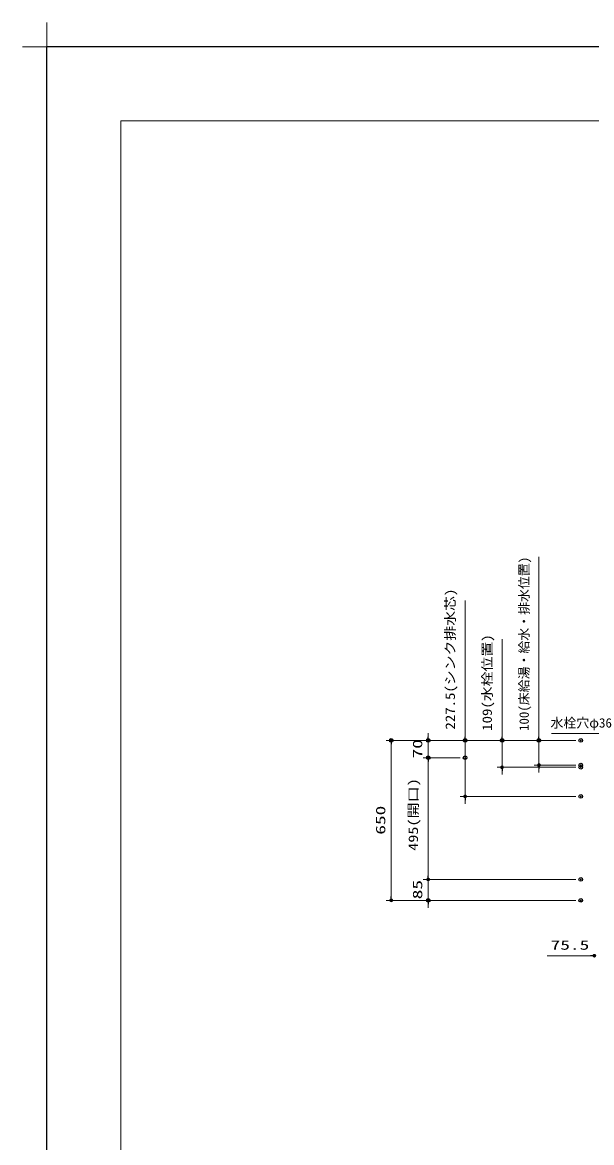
# Model space of a CAD drawing. Units: millimetres, scale not verified. Extents: x -9797 to 9797, y -4555 to 4555.
# Drawn here: x -9797 to -7485, y 0 to 4555 of the extents above; entities that cross this region are included whole.
import ezdxf
from ezdxf.enums import TextEntityAlignment as Align

# ---------------------------------------------------------------- set-up
doc = ezdxf.new("R2010")
doc.units = ezdxf.units.MM
doc.header["$LTSCALE"] = 30
doc.header["$PDMODE"] = 32
doc.header["$PDSIZE"] = 15
for name, color, linetype, lineweight in [('0-1_0', 7, 'Continuous', 25), ('0-3_寸法ﾚｲﾔｰ', 30, 'Continuous', 13), ('0-4_DEFPOINTS', 7, 'Continuous', 25), ('0-6_図面枠', 3, 'Continuous', 15), ('0-9_一般', 7, 'Continuous', 5)]:
    doc.layers.add(name, color=color, linetype=linetype, lineweight=lineweight)
doc.styles.add('ＭＳ ゴシック', font='')
doc.styles.get('ＭＳ ゴシック').set_extended_font_data('MS Gothic')

# ---------------------------------------------------------------- blocks, each defined once
blk = doc.blocks.new('_DOT')
at = {"layer": '0-1_0', "color": 30}
blk.add_line((-15, 0), (-30, 0), dxfattribs=at)
for points in [[(0, 0), (-15, 0), (-14.88, 1.88)], [(0, 0), (-14.88, -1.88), (-15, 0)], [(0, 0), (-14.88, 1.88), (-14.53, 3.73)], [(0, 0), (-14.53, -3.73), (-14.88, -1.88)], [(0, 0), (-14.53, 3.73), (-13.95, 5.52)], [(0, 0), (-13.95, -5.52), (-14.53, -3.73)], [(0, 0), (-13.95, 5.52), (-13.14, 7.23)], [(0, 0), (-13.14, -7.23), (-13.95, -5.52)], [(0, 0), (-13.14, 7.23), (-12.14, 8.82)], [(0, 0), (-12.14, -8.82), (-13.14, -7.23)], [(0, 0), (-12.14, 8.82), (-10.93, 10.27)], [(0, 0), (-10.93, -10.27), (-12.14, -8.82)], [(0, 0), (-10.93, 10.27), (-9.56, 11.56)], [(0, 0), (-9.56, -11.56), (-10.93, -10.27)], [(0, 0), (-9.56, 11.56), (-8.04, 12.66)], [(0, 0), (-8.04, -12.66), (-9.56, -11.56)], [(0, 0), (-8.04, 12.66), (-6.39, 13.57)], [(0, 0), (-6.39, -13.57), (-8.04, -12.66)], [(0, 0), (-6.39, 13.57), (-4.64, 14.27)], [(0, 0), (-4.64, -14.27), (-6.39, -13.57)], [(0, 0), (-4.64, 14.27), (-2.81, 14.73)], [(0, 0), (-2.81, -14.73), (-4.64, -14.27)], [(0, 0), (-2.81, 14.73), (-0.94, 14.97)], [(0, 0), (-0.94, -14.97), (-2.81, -14.73)], [(0, 0), (-0.94, 14.97), (0.94, 14.97)], [(0, 0), (0.94, -14.97), (-0.94, -14.97)], [(0, 0), (0.94, 14.97), (2.81, 14.73)], [(0, 0), (2.81, 14.73), (4.64, 14.27)], [(0, 0), (4.64, 14.27), (6.39, 13.57)], [(0, 0), (6.39, 13.57), (8.04, 12.66)], [(0, 0), (8.04, 12.66), (9.56, 11.56)], [(0, 0), (9.56, 11.56), (10.93, 10.27)], [(0, 0), (10.93, 10.27), (12.14, 8.82)], [(0, 0), (12.14, 8.82), (13.14, 7.23)], [(0, 0), (13.14, 7.23), (13.95, 5.52)], [(0, 0), (13.95, 5.52), (14.53, 3.73)], [(0, 0), (14.53, 3.73), (14.88, 1.88)], [(0, 0), (14.88, 1.88), (15, 0)], [(0, 0), (2.81, -14.73), (0.94, -14.97)], [(0, 0), (4.64, -14.27), (2.81, -14.73)], [(0, 0), (6.39, -13.57), (4.64, -14.27)], [(0, 0), (8.04, -12.66), (6.39, -13.57)], [(0, 0), (9.56, -11.56), (8.04, -12.66)], [(0, 0), (10.93, -10.27), (9.56, -11.56)], [(0, 0), (12.14, -8.82), (10.93, -10.27)], [(0, 0), (13.14, -7.23), (12.14, -8.82)], [(0, 0), (13.95, -5.52), (13.14, -7.23)], [(0, 0), (14.53, -3.73), (13.95, -5.52)], [(0, 0), (14.88, -1.88), (14.53, -3.73)], [(0, 0), (15, 0), (14.88, -1.88)]]:
    blk.add_solid(points, dxfattribs=at)
blk = doc.blocks.new('グループ-13-1')
at = {"layer": '0-9_一般'}
for p, q in [((372249.8, -84177), (372249.8, -80193)), ((370257.8, -82185), (374241.7, -82185))]:
    blk.add_line(p, q, dxfattribs=at)

msp = doc.modelspace()

# ---------------------------------------------------------------- linework, layer by layer
at = {"layer": '0-3_寸法ﾚｲﾔｰ'}
for p, q in [((-7698.56, 1635), (-7698.56, 2381.57)), ((-7998.56, 1635), (-7998.56, 2204.43)), ((-7848.56, 1635), (-7848.56, 2046.29)), ((-8148.56, 1650), (-8148.56, 1665)), ((-7998.56, 1650), (-7998.56, 1665)), ((-7848.56, 1650), (-7848.56, 1665)), ((-7698.56, 1650), (-7698.56, 1665)), ((-7548.56, 1635), (-8318.56, 1635)), ((-8298.56, 1000), (-8298.56, 1620)), ((-7548.56, 1635), (-8168.56, 1635)), ((-8148.56, 1565), (-8148.56, 1635)), ((-7548.56, 1635), (-8018.56, 1635)), ((-7998.56, 1407.5), (-7998.56, 1635)), ((-7548.56, 1635), (-7868.56, 1635)), ((-7848.56, 1526), (-7848.56, 1635)), ((-7548.56, 1635), (-7718.56, 1635)), ((-7698.56, 1535), (-7698.56, 1635)), ((-8018.56, 1565), (-8168.56, 1565)), ((-8018.56, 1565), (-8168.56, 1565)), ((-8148.56, 1085), (-8148.56, 1550)), ((-8148.56, 1550), (-8148.56, 1535)), ((-7548.56, 1526), (-7868.56, 1526)), ((-7848.56, 1511), (-7848.56, 1496)), ((-7548.56, 1535), (-7718.56, 1535)), ((-7698.56, 1520), (-7698.56, 1505)), ((-7548.56, 1407.5), (-8018.56, 1407.5)), ((-7998.56, 1392.5), (-7998.56, 1377.5)), ((-8148.56, 1085), (-8148.56, 1100)), ((-7548.56, 1070), (-8168.56, 1070)), ((-7548.56, 1070), (-8168.56, 1070)), ((-8148.56, 1070), (-8148.56, 985)), ((-7548.56, 985), (-8318.56, 985)), ((-7548.56, 985), (-8168.56, 985)), ((-8148.56, 970), (-8148.56, 955)), ((-7473.56, 760), (-7665.47, 760)), ((-7488.56, 760), (-7503.56, 760))]:
    msp.add_line(p, q, dxfattribs=at)
msp.add_lwpolyline([(-7647, 1663.11), (-7349.26, 1663.11), (-7217.05, 1538.66)], dxfattribs=at)
at = {"layer": '0-4_DEFPOINTS'}
for p in [(2902.77, 4455), (-9697.23, -4455)]:
    msp.add_line(p, (-9697.23, 4455), dxfattribs=at)
for p in [(-8298.56, 1635), (-8148.56, 1635), (-7998.56, 1635), (-7848.56, 1635), (-7698.56, 1635), (-7528.56, 1635), (-8148.56, 1565), (-7998.56, 1565), (-7528.56, 1535), (-7528.56, 1526), (-7528.56, 1407.5), (-7528.56, 1070), (-8148.56, 985), (-7528.56, 985)]:
    msp.add_point(p, dxfattribs=at)
at = {"layer": '0-6_図面枠'}
msp.add_lwpolyline([(-9397.23, -4155), (2602.77, -4155), (2602.77, 4155), (-9397.23, 4155)], close=True, dxfattribs=at)

# ---------------------------------------------------------------- block references
at = {"layer": '0-3_寸法ﾚｲﾔｰ', "xscale": 0.5, "yscale": 0.5}
for p, rotation in [((-8298.56, 1635), 90), ((-8148.56, 1635), 270), ((-7998.56, 1635), 270), ((-7848.56, 1635), 270), ((-7698.56, 1635), 270), ((-8148.56, 1565), 90), ((-8148.56, 1565), 90), ((-7848.56, 1526), 90), ((-7698.56, 1535), 90), ((-7998.56, 1407.5), 90), ((-8148.56, 1070), 270), ((-8148.56, 1070), 270), ((-8298.56, 985), 270), ((-8148.56, 985), 90)]:
    msp.add_blockref('_DOT', p, dxfattribs=dict(at, rotation=rotation))
msp.add_blockref('_DOT', (-7473.56, 760), dxfattribs=at)
at = {"layer": '0-4_DEFPOINTS', "xscale": 0.05, "yscale": 0.05}
msp.add_blockref('グループ-13-1', (-28309.72, 8564.25), dxfattribs=at)

# ---------------------------------------------------------------- texts
at = {"layer": '0-3_寸法ﾚｲﾔｰ', "style": 'ＭＳ ゴシック'}
msp.add_text('100(床給湯・給水・排水位置)', height=38.48, rotation=90, dxfattribs=at).set_placement((-7728.3, 1673.57), align=Align.BOTTOM_LEFT)
for s, height, width, p in [('227.5(シンク排水芯)', 38.48, 1.15, (-8028.3, 1679.29)), ('109(水栓位置)', 38.49, 1.15, (-7878.3, 1674.29)), ('70', 38.49, 1.5, (-8161.16, 1561.91)), ('495(開口)', 38.49, 1.25, (-8178.3, 1186.64)), ('650', 38.49, 1.5, (-8311.16, 1251.91)), ('85', 38.49, 1.5, (-8161.16, 989.41))]:
    msp.add_text(s, height=height, rotation=90, dxfattribs=dict(at, width=width)).set_placement(p, align=Align.BOTTOM_LEFT)
at = {"layer": '0-3_寸法ﾚｲﾔｰ', "color": 7, "style": 'ＭＳ ゴシック'}
msp.add_text('水栓穴φ36', height=38.48, dxfattribs=at).set_placement((-7651.73, 1675.71), align=Align.BOTTOM_LEFT)
at = {"layer": '0-3_寸法ﾚｲﾔｰ', "style": 'ＭＳ ゴシック', "width": 1.5}
msp.add_text('75.5', height=38.49, dxfattribs=at).set_placement((-7651.18, 772.6), align=Align.BOTTOM_LEFT)

doc.saveas('drawing.dxf')
